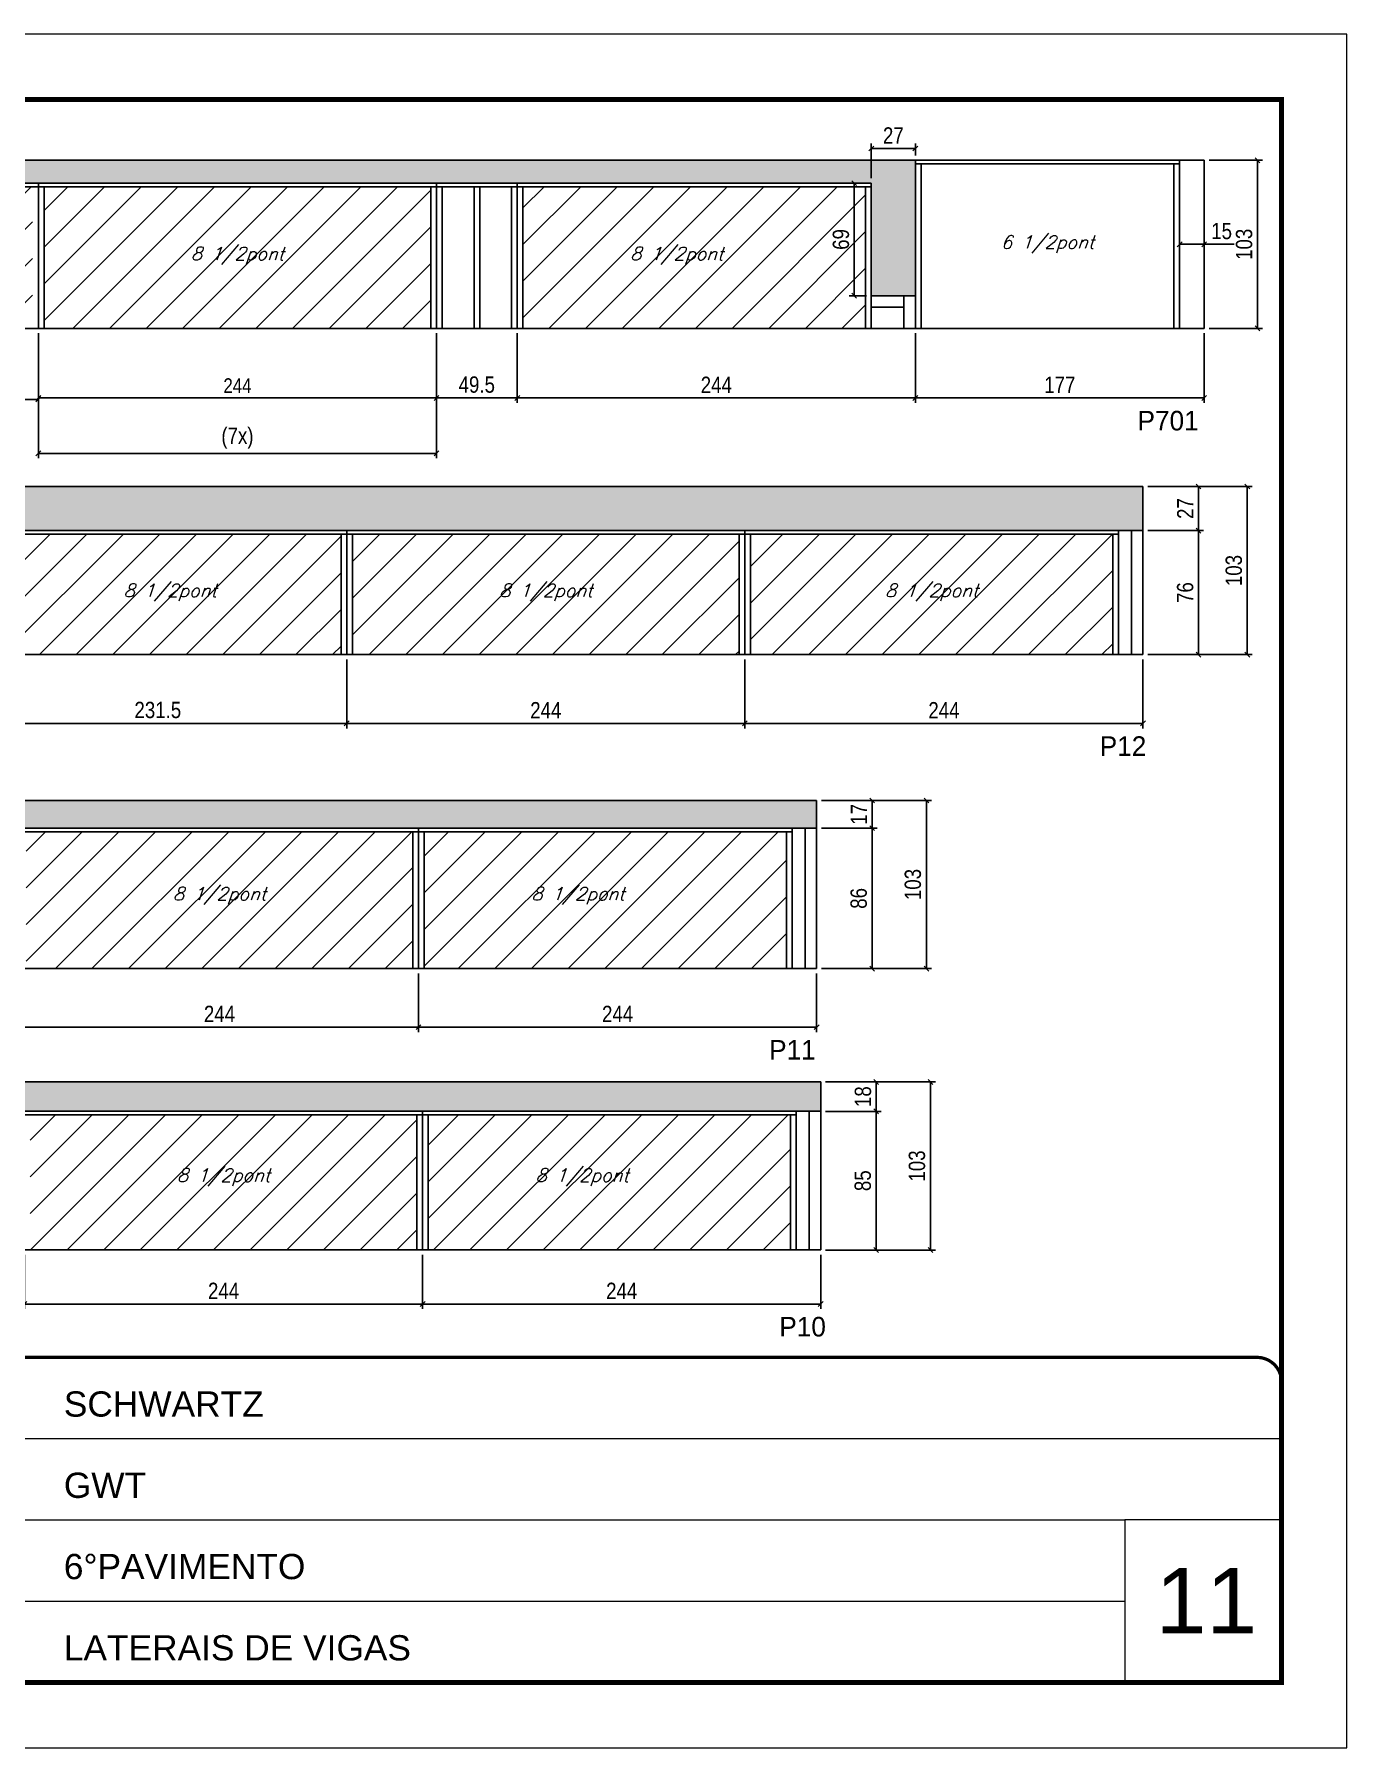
# Model space of a CAD drawing. Extents: x 13154 to 22413, y 1253 to 30260.
# Drawn here: x 17018 to 17823, y 26522 to 27572 of the extents above; entities that cross this region are included whole.
import ezdxf

# ---------------------------------------------------------------- set-up
doc = ezdxf.new("R2010")
doc.units = 0
doc.linetypes.add('CONTINUO', pattern=[0])
doc.linetypes.add('DASHED', pattern=[0.75, 0.5, -0.25])
for name, color, linetype in [('5', 5, 'Continuous'), ('COTA', 241, 'Continuous'), ('Painéis', 200, 'Continuous'), ('SARR_2.2x7', 40, 'Continuous'), ('SARR_3.5x7', 81, 'Continuous'), ('texto', 7, 'Continuous')]:
    doc.layers.add(name, color=color, linetype=linetype)
for name, color, linetype, lineweight in [('CARIMBO', 255, 'Continuous', 9), ('Folhas', 255, 'Continuous', 9), ('Hachura', 251, 'Continuous', 9), ('SARRAFO DE PRESSAO', 251, 'DASHED', 9)]:
    doc.layers.add(name, color=color, linetype=linetype, lineweight=lineweight)
doc.styles.add('ARIAL', font='arial.ttf')
doc.styles.add('COTA TECNICA', font='techl___.ttf', dxfattribs={"height": 10})
doc.styles.add('COTA TECNICA-50', font='techl___.ttf', dxfattribs={"height": 9})
doc.styles.add('Romans', font='romans.shx')
doc.styles.add('ROMAS860', font='ROMAS860.SHX')
doc.dimstyles.new('COTA PAINEL-50', dxfattribs={"dimtxt": 9, "dimasz": 3, "dimexe": 3, "dimexo": 3, "dimgap": 3, "dimtad": 1, "dimdec": 1, "dimzin": 12, "dimdsep": 46, "dimtxsty": 'COTA TECNICA-50', "dimblk1": 'OBLIQUE', "dimblk2": 'OBLIQUE', "dimsah": 1, "dimcen": 0.9, "dimclrd": 4, "dimclre": 4, "dimclrt": 240, "dimadec": 1, "dimazin": 3, "dimtfac": 1, "dimtdec": 1, "dimtmove": 0, "dimatfit": 3, "dimfxl": 1, "dimtolj": 1, "dimtzin": 12, "dimarcsym": 0})
doc.dimstyles.new('PAINEL', dxfattribs={"dimtxt": 10, "dimasz": 3, "dimexe": 3, "dimexo": 3, "dimgap": 3, "dimtad": 1, "dimdec": 1, "dimzin": 12, "dimdsep": 46, "dimtxsty": 'COTA TECNICA', "dimblk1": 'OBLIQUE', "dimblk2": 'OBLIQUE', "dimsah": 1, "dimcen": 0.9, "dimclrd": 4, "dimclre": 4, "dimclrt": 240, "dimadec": 1, "dimazin": 3, "dimtfac": 1, "dimtdec": 1, "dimtmove": 0, "dimatfit": 3, "dimfxl": 1, "dimtolj": 1, "dimtzin": 12, "dimarcsym": 0})

# ---------------------------------------------------------------- blocks, each defined once
blk = doc.blocks.new('9999999999')
at = {"color": 30, "linetype": 'CONTINUO'}
for p, q in [((98564.6, 34379.6), (99584, 34379.6)), ((98564.6, 34329.8), (99488, 34329.8)), ((99584, 34329.8), (99488, 34329.8)), ((99488, 34329.8), (99488, 34230.2)), ((98564.6, 34280), (99488, 34280))]:
    blk.add_line(p, q, dxfattribs=at)
at = {"color": 30, "linetype": 'CONTINUO', "const_width": 2}
blk.add_lwpolyline([(99584, 34230.2), (99584, 34414.4, 0.414214), (99569, 34429.4), (98229, 34429.4, 0.414214), (98214, 34414.4), (98214, 34245.2, 0.414214), (98229, 34230.2), (99584, 34230.2)], format="xyb", dxfattribs=at)
at = {"layer": 'Folhas'}
blk.add_lwpolyline([(98139, 34190.2), (99624, 34190.2), (99624, 35240.2), (98139, 35240.2)], close=True, dxfattribs=at)
at = {"layer": 'Folhas', "color": 30, "const_width": 3}
blk.add_lwpolyline([(98214, 34230.2), (99584, 34230.2), (99584, 35200.2), (98214, 35200.2)], close=True, dxfattribs=at)
at = {"color": 7, "linetype": 'Continuous', "ltscale": 5, "style": 'ARIAL'}
for s, height, p in [('SCHWARTZ', 15.48, (98837.7, 34393.1)), ('GWT', 15.48, (98837.7, 34343.3)), ('6°PAVIMENTO', 15.483, (98837.7, 34293.5)), ('LATERAIS DE VIGAS', 15.483, (98837.7, 34243.7))]:
    blk.add_text(s, height=height, dxfattribs=at).set_placement(p)
blk = doc.blocks.new('_Oblique')
at = {"color": 0, "linetype": 'ByBlock', "lineweight": -2}
blk.add_line((-0.5, -0.5), (0.5, 0.5), dxfattribs=at)
blk = doc.blocks.new('*D154')
at = {"layer": 'COTA', "color": 4, "linetype": 'ByBlock', "lineweight": -2, "transparency": 16777216}
for p, q in [((17021, 27388.8), (17021, 27346.2)), ((17265, 27388.8), (17265, 27346.2)), ((17021, 27349.2), (17265, 27349.2))]:
    blk.add_line(p, q, dxfattribs=at)
at = {"layer": 'Defpoints', "color": 0, "linetype": 'ByBlock', "transparency": 16777216}
for p in [(17021, 27391.8), (17265, 27391.8), (17265, 27349.2)]:
    blk.add_point(p, dxfattribs=at)
at = {"layer": 'COTA', "color": 4, "linetype": 'ByBlock', "lineweight": -2, "transparency": 16777216, "xscale": 3, "yscale": 3, "zscale": 3, "rotation": 180}
blk.add_blockref('_Oblique', (17021, 27349.2), dxfattribs=at)
at = {"layer": 'COTA', "color": 4, "linetype": 'ByBlock', "lineweight": -2, "transparency": 16777216, "xscale": 3, "yscale": 3, "zscale": 3}
blk.add_blockref('_Oblique', (17265, 27349.2), dxfattribs=at)
at = {"layer": 'COTA', "color": 240, "linetype": 'ByBlock', "transparency": 16777216, "insert": (17143, 27356.7), "char_height": 9, "attachment_point": 5, "style": 'COTA TECNICA-50'}
blk.add_mtext('\\A1;244', dxfattribs=at)
blk = doc.blocks.new('*D156')
at = {"layer": 'COTA', "color": 4, "linetype": 'ByBlock', "lineweight": -2, "transparency": 16777216}
for p, q in [((16777, 27388.8), (16777, 27345.3)), ((17021, 27388.8), (17021, 27345.3)), ((17021, 27348.3), (16777, 27348.3))]:
    blk.add_line(p, q, dxfattribs=at)
at = {"layer": 'Defpoints', "color": 0, "linetype": 'ByBlock', "transparency": 16777216}
for p in [(16777, 27391.8), (17021, 27391.8), (16777, 27348.3)]:
    blk.add_point(p, dxfattribs=at)
at = {"layer": 'COTA', "color": 4, "linetype": 'ByBlock', "lineweight": -2, "transparency": 16777216, "xscale": 3, "yscale": 3, "zscale": 3, "rotation": 180}
blk.add_blockref('_Oblique', (16777, 27348.3), dxfattribs=at)
at = {"layer": 'COTA', "color": 4, "linetype": 'ByBlock', "lineweight": -2, "transparency": 16777216, "xscale": 3, "yscale": 3, "zscale": 3}
blk.add_blockref('_Oblique', (17021, 27348.3), dxfattribs=at)
at = {"layer": 'COTA', "color": 240, "linetype": 'ByBlock', "transparency": 16777216, "insert": (16899, 27356.3), "char_height": 10, "attachment_point": 5, "style": 'COTA TECNICA'}
blk.add_mtext('\\A1;244', dxfattribs=at)
blk = doc.blocks.new('*D157')
at = {"layer": 'COTA', "color": 4, "linetype": 'ByBlock', "lineweight": -2, "transparency": 16777216}
for p, q in [((17314.5, 27388.8), (17314.5, 27346.2)), ((17558.5, 27388.8), (17558.5, 27346.2)), ((17314.5, 27349.2), (17558.5, 27349.2))]:
    blk.add_line(p, q, dxfattribs=at)
at = {"layer": 'Defpoints', "color": 0, "linetype": 'ByBlock', "transparency": 16777216}
for p in [(17314.5, 27391.8), (17558.5, 27391.8), (17558.5, 27349.2)]:
    blk.add_point(p, dxfattribs=at)
at = {"layer": 'COTA', "color": 4, "linetype": 'ByBlock', "lineweight": -2, "transparency": 16777216, "xscale": 3, "yscale": 3, "zscale": 3, "rotation": 180}
blk.add_blockref('_Oblique', (17314.5, 27349.2), dxfattribs=at)
at = {"layer": 'COTA', "color": 4, "linetype": 'ByBlock', "lineweight": -2, "transparency": 16777216, "xscale": 3, "yscale": 3, "zscale": 3}
blk.add_blockref('_Oblique', (17558.5, 27349.2), dxfattribs=at)
at = {"layer": 'COTA', "color": 240, "linetype": 'ByBlock', "transparency": 16777216, "insert": (17436.5, 27357.2), "char_height": 10, "attachment_point": 5, "style": 'COTA TECNICA'}
blk.add_mtext('\\A1;244', dxfattribs=at)
blk = doc.blocks.new('*D160')
at = {"layer": 'COTA', "color": 4, "lineweight": -2, "transparency": 16777216}
for p, q in [((17021, 27388.8), (17021, 27312.2)), ((17265, 27388.8), (17265, 27312.2)), ((17021, 27315.2), (17265, 27315.2))]:
    blk.add_line(p, q, dxfattribs=at)
at = {"layer": 'Defpoints', "color": 0, "transparency": 16777216}
for p in [(17021, 27391.8), (17265, 27391.8), (17265, 27315.2)]:
    blk.add_point(p, dxfattribs=at)
at = {"layer": 'COTA', "color": 4, "lineweight": -2, "transparency": 16777216, "xscale": 3, "yscale": 3, "zscale": 3, "rotation": 180}
blk.add_blockref('_Oblique', (17021, 27315.2), dxfattribs=at)
at = {"layer": 'COTA', "color": 4, "lineweight": -2, "transparency": 16777216, "xscale": 3, "yscale": 3, "zscale": 3}
blk.add_blockref('_Oblique', (17265, 27315.2), dxfattribs=at)
at = {"layer": 'COTA', "color": 240, "transparency": 16777216, "insert": (17143, 27324.5), "char_height": 10, "attachment_point": 5, "style": 'COTA TECNICA'}
blk.add_mtext('\\A1;(7x)', dxfattribs=at)
blk = doc.blocks.new('*D161')
at = {"layer": 'COTA', "color": 4, "lineweight": -2, "transparency": 16777216}
for p, q in [((17531.5, 27483.8), (17531.5, 27505)), ((17531.5, 27502), (17558.5, 27502)), ((17558.5, 27497.8), (17558.5, 27505))]:
    blk.add_line(p, q, dxfattribs=at)
at = {"layer": 'Defpoints', "color": 0, "transparency": 16777216}
for p in [(17558.5, 27502), (17558.5, 27494.8), (17531.5, 27480.8)]:
    blk.add_point(p, dxfattribs=at)
at = {"layer": 'COTA', "color": 4, "lineweight": -2, "transparency": 16777216, "xscale": 3, "yscale": 3, "zscale": 3, "rotation": 180}
blk.add_blockref('_Oblique', (17531.5, 27502), dxfattribs=at)
at = {"layer": 'COTA', "color": 4, "lineweight": -2, "transparency": 16777216, "xscale": 3, "yscale": 3, "zscale": 3}
blk.add_blockref('_Oblique', (17558.5, 27502), dxfattribs=at)
at = {"layer": 'COTA', "color": 240, "transparency": 16777216, "insert": (17545, 27510), "char_height": 10, "attachment_point": 5, "style": 'COTA TECNICA'}
blk.add_mtext('\\A1;27', dxfattribs=at)
blk = doc.blocks.new('*D162')
at = {"layer": 'COTA', "color": 4, "lineweight": -2, "transparency": 16777216}
for p, q in [((17528.5, 27480.8), (17518, 27480.8)), ((17521, 27411.8), (17521, 27480.8)), ((17528.5, 27411.8), (17518, 27411.8))]:
    blk.add_line(p, q, dxfattribs=at)
at = {"layer": 'Defpoints', "color": 0, "transparency": 16777216}
for p in [(17521, 27480.8), (17531.5, 27480.8), (17531.5, 27411.8)]:
    blk.add_point(p, dxfattribs=at)
at = {"layer": 'COTA', "color": 4, "lineweight": -2, "transparency": 16777216, "xscale": 3, "yscale": 3, "zscale": 3}
for p, rotation in [((17521, 27480.8), 90), ((17521, 27411.8), 270)]:
    blk.add_blockref('_Oblique', p, dxfattribs=dict(at, rotation=rotation))
at = {"layer": 'COTA', "color": 240, "transparency": 16777216, "insert": (17512.9, 27446.3), "char_height": 10, "attachment_point": 5, "rotation": 90, "style": 'COTA TECNICA'}
blk.add_mtext('\\A1;69', dxfattribs=at)
blk = doc.blocks.new('*D166')
at = {"layer": 'COTA', "color": 4, "lineweight": -2, "transparency": 16777216}
for p, q in [((16978.5, 27188.9), (16978.5, 27146.7)), ((17210, 27188.9), (17210, 27146.7)), ((16978.5, 27149.7), (17210, 27149.7))]:
    blk.add_line(p, q, dxfattribs=at)
at = {"layer": 'Defpoints', "color": 0, "transparency": 16777216}
for p in [(16978.5, 27191.9), (17210, 27191.9), (17210, 27149.7)]:
    blk.add_point(p, dxfattribs=at)
at = {"layer": 'COTA', "color": 4, "lineweight": -2, "transparency": 16777216, "xscale": 3, "yscale": 3, "zscale": 3, "rotation": 180}
blk.add_blockref('_Oblique', (16978.5, 27149.7), dxfattribs=at)
at = {"layer": 'COTA', "color": 4, "lineweight": -2, "transparency": 16777216, "xscale": 3, "yscale": 3, "zscale": 3}
blk.add_blockref('_Oblique', (17210, 27149.7), dxfattribs=at)
at = {"layer": 'COTA', "color": 240, "transparency": 16777216, "insert": (17094.2, 27157.9), "char_height": 10, "attachment_point": 5, "style": 'COTA TECNICA'}
blk.add_mtext('\\A1;231.5', dxfattribs=at)
blk = doc.blocks.new('*D167')
at = {"layer": 'COTA', "color": 4, "lineweight": -2, "transparency": 16777216}
for p, q in [((17210, 27188.9), (17210, 27146.7)), ((17454, 27188.9), (17454, 27146.7)), ((17210, 27149.7), (17454, 27149.7))]:
    blk.add_line(p, q, dxfattribs=at)
at = {"layer": 'Defpoints', "color": 0, "transparency": 16777216}
for p in [(17210, 27191.9), (17454, 27191.9), (17454, 27149.7)]:
    blk.add_point(p, dxfattribs=at)
at = {"layer": 'COTA', "color": 4, "lineweight": -2, "transparency": 16777216, "xscale": 3, "yscale": 3, "zscale": 3, "rotation": 180}
blk.add_blockref('_Oblique', (17210, 27149.7), dxfattribs=at)
at = {"layer": 'COTA', "color": 4, "lineweight": -2, "transparency": 16777216, "xscale": 3, "yscale": 3, "zscale": 3}
blk.add_blockref('_Oblique', (17454, 27149.7), dxfattribs=at)
at = {"layer": 'COTA', "color": 240, "transparency": 16777216, "insert": (17332, 27157.8), "char_height": 10, "attachment_point": 5, "style": 'COTA TECNICA'}
blk.add_mtext('\\A1;244', dxfattribs=at)
blk = doc.blocks.new('*D168')
at = {"layer": 'COTA', "color": 4, "lineweight": -2, "transparency": 16777216}
for p, q in [((17454, 27188.9), (17454, 27146.7)), ((17698, 27188.9), (17698, 27146.7)), ((17454, 27149.7), (17698, 27149.7))]:
    blk.add_line(p, q, dxfattribs=at)
at = {"layer": 'Defpoints', "color": 0, "transparency": 16777216}
for p in [(17454, 27191.9), (17698, 27191.9), (17698, 27149.7)]:
    blk.add_point(p, dxfattribs=at)
at = {"layer": 'COTA', "color": 4, "lineweight": -2, "transparency": 16777216, "xscale": 3, "yscale": 3, "zscale": 3, "rotation": 180}
blk.add_blockref('_Oblique', (17454, 27149.7), dxfattribs=at)
at = {"layer": 'COTA', "color": 4, "lineweight": -2, "transparency": 16777216, "xscale": 3, "yscale": 3, "zscale": 3}
blk.add_blockref('_Oblique', (17698, 27149.7), dxfattribs=at)
at = {"layer": 'COTA', "color": 240, "transparency": 16777216, "insert": (17576, 27157.8), "char_height": 10, "attachment_point": 5, "style": 'COTA TECNICA'}
blk.add_mtext('\\A1;244', dxfattribs=at)
blk = doc.blocks.new('*D169')
at = {"layer": 'COTA', "color": 4, "lineweight": -2, "transparency": 16777216}
for p, q in [((17701, 27267.9), (17735, 27267.9)), ((17732, 27267.9), (17732, 27191.9)), ((17701, 27191.9), (17735, 27191.9))]:
    blk.add_line(p, q, dxfattribs=at)
at = {"layer": 'Defpoints', "color": 0, "transparency": 16777216}
for p in [(17698, 27267.9), (17698, 27191.9), (17732, 27191.9)]:
    blk.add_point(p, dxfattribs=at)
at = {"layer": 'COTA', "color": 4, "lineweight": -2, "transparency": 16777216, "xscale": 3, "yscale": 3, "zscale": 3}
for p, rotation in [((17732, 27267.9), 90), ((17732, 27191.9), 270)]:
    blk.add_blockref('_Oblique', p, dxfattribs=dict(at, rotation=rotation))
at = {"layer": 'COTA', "color": 240, "transparency": 16777216, "insert": (17723.9, 27229.9), "char_height": 10, "attachment_point": 5, "rotation": 90, "style": 'COTA TECNICA'}
blk.add_mtext('\\A1;76', dxfattribs=at)
blk = doc.blocks.new('*D170')
at = {"layer": 'COTA', "color": 4, "lineweight": -2, "transparency": 16777216}
for p, q in [((17701, 27294.9), (17735, 27294.9)), ((17732, 27267.9), (17732, 27294.9)), ((17701, 27267.9), (17735, 27267.9))]:
    blk.add_line(p, q, dxfattribs=at)
at = {"layer": 'Defpoints', "color": 0, "transparency": 16777216}
for p in [(17698, 27294.9), (17732, 27294.9), (17698, 27267.9)]:
    blk.add_point(p, dxfattribs=at)
at = {"layer": 'COTA', "color": 4, "lineweight": -2, "transparency": 16777216, "xscale": 3, "yscale": 3, "zscale": 3}
for p, rotation in [((17732, 27294.9), 90), ((17732, 27267.9), 270)]:
    blk.add_blockref('_Oblique', p, dxfattribs=dict(at, rotation=rotation))
at = {"layer": 'COTA', "color": 240, "transparency": 16777216, "insert": (17723.9, 27281.4), "char_height": 10, "attachment_point": 5, "rotation": 90, "style": 'COTA TECNICA'}
blk.add_mtext('\\A1;27', dxfattribs=at)
blk = doc.blocks.new('*D172')
at = {"layer": 'COTA', "color": 4, "lineweight": -2, "transparency": 16777216}
for p, q in [((17010, 26996.5), (17010, 26960.6)), ((17254, 26996.5), (17254, 26960.6)), ((17010, 26963.6), (17254, 26963.6))]:
    blk.add_line(p, q, dxfattribs=at)
at = {"layer": 'Defpoints', "color": 0, "transparency": 16777216}
for p in [(17010, 26999.5), (17254, 26999.5), (17254, 26963.6)]:
    blk.add_point(p, dxfattribs=at)
at = {"layer": 'COTA', "color": 4, "lineweight": -2, "transparency": 16777216, "xscale": 3, "yscale": 3, "zscale": 3, "rotation": 180}
blk.add_blockref('_Oblique', (17010, 26963.6), dxfattribs=at)
at = {"layer": 'COTA', "color": 4, "lineweight": -2, "transparency": 16777216, "xscale": 3, "yscale": 3, "zscale": 3}
blk.add_blockref('_Oblique', (17254, 26963.6), dxfattribs=at)
at = {"layer": 'COTA', "color": 240, "transparency": 16777216, "insert": (17132, 26971.7), "char_height": 10, "attachment_point": 5, "style": 'COTA TECNICA'}
blk.add_mtext('\\A1;244', dxfattribs=at)
blk = doc.blocks.new('*D173')
at = {"layer": 'COTA', "color": 4, "lineweight": -2, "transparency": 16777216}
for p, q in [((17254, 26996.5), (17254, 26960.6)), ((17498, 26996.5), (17498, 26960.6)), ((17254, 26963.6), (17498, 26963.6))]:
    blk.add_line(p, q, dxfattribs=at)
at = {"layer": 'Defpoints', "color": 0, "transparency": 16777216}
for p in [(17254, 26999.5), (17498, 26999.5), (17498, 26963.6)]:
    blk.add_point(p, dxfattribs=at)
at = {"layer": 'COTA', "color": 4, "lineweight": -2, "transparency": 16777216, "xscale": 3, "yscale": 3, "zscale": 3, "rotation": 180}
blk.add_blockref('_Oblique', (17254, 26963.6), dxfattribs=at)
at = {"layer": 'COTA', "color": 4, "lineweight": -2, "transparency": 16777216, "xscale": 3, "yscale": 3, "zscale": 3}
blk.add_blockref('_Oblique', (17498, 26963.6), dxfattribs=at)
at = {"layer": 'COTA', "color": 240, "transparency": 16777216, "insert": (17376, 26971.7), "char_height": 10, "attachment_point": 5, "style": 'COTA TECNICA'}
blk.add_mtext('\\A1;244', dxfattribs=at)
blk = doc.blocks.new('*D174')
at = {"layer": 'COTA', "color": 4, "lineweight": -2, "transparency": 16777216}
for p, q in [((17501, 27085.5), (17535, 27085.5)), ((17532, 27085.5), (17532, 26999.5)), ((17501, 26999.5), (17535, 26999.5))]:
    blk.add_line(p, q, dxfattribs=at)
at = {"layer": 'Defpoints', "color": 0, "transparency": 16777216}
for p in [(17498, 27085.5), (17498, 26999.5), (17532, 26999.5)]:
    blk.add_point(p, dxfattribs=at)
at = {"layer": 'COTA', "color": 4, "lineweight": -2, "transparency": 16777216, "xscale": 3, "yscale": 3, "zscale": 3}
for p, rotation in [((17532, 27085.5), 90), ((17532, 26999.5), 270)]:
    blk.add_blockref('_Oblique', p, dxfattribs=dict(at, rotation=rotation))
at = {"layer": 'COTA', "color": 240, "transparency": 16777216, "insert": (17523.8, 27042.5), "char_height": 10, "attachment_point": 5, "rotation": 90, "style": 'COTA TECNICA'}
blk.add_mtext('\\A1;86', dxfattribs=at)
blk = doc.blocks.new('*D175')
at = {"layer": 'COTA', "color": 4, "lineweight": -2, "transparency": 16777216}
for p, q in [((17501, 27102.5), (17535, 27102.5)), ((17532, 27085.5), (17532, 27102.5)), ((17501, 27085.5), (17535, 27085.5))]:
    blk.add_line(p, q, dxfattribs=at)
at = {"layer": 'Defpoints', "color": 0, "transparency": 16777216}
for p in [(17498, 27102.5), (17532, 27102.5), (17498, 27085.5)]:
    blk.add_point(p, dxfattribs=at)
at = {"layer": 'COTA', "color": 4, "lineweight": -2, "transparency": 16777216, "xscale": 3, "yscale": 3, "zscale": 3}
for p, rotation in [((17532, 27102.5), 90), ((17532, 27085.5), 270)]:
    blk.add_blockref('_Oblique', p, dxfattribs=dict(at, rotation=rotation))
at = {"layer": 'COTA', "color": 240, "transparency": 16777216, "insert": (17523.9, 27094), "char_height": 10, "attachment_point": 5, "rotation": 90, "style": 'COTA TECNICA'}
blk.add_mtext('\\A1;17', dxfattribs=at)
blk = doc.blocks.new('*D176')
at = {"layer": 'COTA', "color": 4, "lineweight": -2, "transparency": 16777216}
for p, q in [((17501, 27102.5), (17568.3, 27102.5)), ((17565.3, 26999.5), (17565.3, 27102.5)), ((17501, 26999.5), (17568.3, 26999.5))]:
    blk.add_line(p, q, dxfattribs=at)
at = {"layer": 'Defpoints', "color": 0, "transparency": 16777216}
for p in [(17498, 27102.5), (17565.3, 27102.5), (17498, 26999.5)]:
    blk.add_point(p, dxfattribs=at)
at = {"layer": 'COTA', "color": 4, "lineweight": -2, "transparency": 16777216, "xscale": 3, "yscale": 3, "zscale": 3}
for p, rotation in [((17565.3, 27102.5), 90), ((17565.3, 26999.5), 270)]:
    blk.add_blockref('_Oblique', p, dxfattribs=dict(at, rotation=rotation))
at = {"layer": 'COTA', "color": 240, "transparency": 16777216, "insert": (17557, 27051), "char_height": 10, "attachment_point": 5, "rotation": 90, "style": 'COTA TECNICA'}
blk.add_mtext('\\A1;103', dxfattribs=at)
blk = doc.blocks.new('*D179')
at = {"layer": 'COTA', "color": 4, "lineweight": -2, "transparency": 16777216}
for p, q in [((17012.5, 26824), (17012.5, 26790.9)), ((17256.5, 26824), (17256.5, 26790.9)), ((17012.5, 26793.9), (17256.5, 26793.9))]:
    blk.add_line(p, q, dxfattribs=at)
at = {"layer": 'Defpoints', "color": 0, "transparency": 16777216}
for p in [(17012.5, 26827), (17256.5, 26827), (17256.5, 26793.9)]:
    blk.add_point(p, dxfattribs=at)
at = {"layer": 'COTA', "color": 4, "lineweight": -2, "transparency": 16777216, "xscale": 3, "yscale": 3, "zscale": 3, "rotation": 180}
blk.add_blockref('_Oblique', (17012.5, 26793.9), dxfattribs=at)
at = {"layer": 'COTA', "color": 4, "lineweight": -2, "transparency": 16777216, "xscale": 3, "yscale": 3, "zscale": 3}
blk.add_blockref('_Oblique', (17256.5, 26793.9), dxfattribs=at)
at = {"layer": 'COTA', "color": 240, "transparency": 16777216, "insert": (17134.5, 26802), "char_height": 10, "attachment_point": 5, "style": 'COTA TECNICA'}
blk.add_mtext('\\A1;244', dxfattribs=at)
blk = doc.blocks.new('*D180')
at = {"layer": 'COTA', "color": 4, "lineweight": -2, "transparency": 16777216}
for p, q in [((17256.5, 26824), (17256.5, 26790.9)), ((17500.5, 26824), (17500.5, 26790.9)), ((17256.5, 26793.9), (17500.5, 26793.9))]:
    blk.add_line(p, q, dxfattribs=at)
at = {"layer": 'Defpoints', "color": 0, "transparency": 16777216}
for p in [(17256.5, 26827), (17500.5, 26827), (17500.5, 26793.9)]:
    blk.add_point(p, dxfattribs=at)
at = {"layer": 'COTA', "color": 4, "lineweight": -2, "transparency": 16777216, "xscale": 3, "yscale": 3, "zscale": 3, "rotation": 180}
blk.add_blockref('_Oblique', (17256.5, 26793.9), dxfattribs=at)
at = {"layer": 'COTA', "color": 4, "lineweight": -2, "transparency": 16777216, "xscale": 3, "yscale": 3, "zscale": 3}
blk.add_blockref('_Oblique', (17500.5, 26793.9), dxfattribs=at)
at = {"layer": 'COTA', "color": 240, "transparency": 16777216, "insert": (17378.5, 26802), "char_height": 10, "attachment_point": 5, "style": 'COTA TECNICA'}
blk.add_mtext('\\A1;244', dxfattribs=at)
blk = doc.blocks.new('*D181')
at = {"layer": 'COTA', "color": 4, "lineweight": -2, "transparency": 16777216}
for p, q in [((17503.5, 26912), (17537.5, 26912)), ((17534.5, 26912), (17534.5, 26827)), ((17503.5, 26827), (17537.5, 26827))]:
    blk.add_line(p, q, dxfattribs=at)
at = {"layer": 'Defpoints', "color": 0, "transparency": 16777216}
for p in [(17500.5, 26912), (17500.5, 26827), (17534.5, 26827)]:
    blk.add_point(p, dxfattribs=at)
at = {"layer": 'COTA', "color": 4, "lineweight": -2, "transparency": 16777216, "xscale": 3, "yscale": 3, "zscale": 3}
for p, rotation in [((17534.5, 26912), 90), ((17534.5, 26827), 270)]:
    blk.add_blockref('_Oblique', p, dxfattribs=dict(at, rotation=rotation))
at = {"layer": 'COTA', "color": 240, "transparency": 16777216, "insert": (17526.3, 26869.5), "char_height": 10, "attachment_point": 5, "rotation": 90, "style": 'COTA TECNICA'}
blk.add_mtext('\\A1;85', dxfattribs=at)
blk = doc.blocks.new('*D182')
at = {"layer": 'COTA', "color": 4, "lineweight": -2, "transparency": 16777216}
for p, q in [((17503.5, 26930), (17537.5, 26930)), ((17534.5, 26912), (17534.5, 26930)), ((17503.5, 26912), (17537.5, 26912))]:
    blk.add_line(p, q, dxfattribs=at)
at = {"layer": 'Defpoints', "color": 0, "transparency": 16777216}
for p in [(17500.5, 26930), (17534.5, 26930), (17500.5, 26912)]:
    blk.add_point(p, dxfattribs=at)
at = {"layer": 'COTA', "color": 4, "lineweight": -2, "transparency": 16777216, "xscale": 3, "yscale": 3, "zscale": 3}
for p, rotation in [((17534.5, 26930), 90), ((17534.5, 26912), 270)]:
    blk.add_blockref('_Oblique', p, dxfattribs=dict(at, rotation=rotation))
at = {"layer": 'COTA', "color": 240, "transparency": 16777216, "insert": (17526.4, 26921), "char_height": 10, "attachment_point": 5, "rotation": 90, "style": 'COTA TECNICA'}
blk.add_mtext('\\A1;18', dxfattribs=at)
blk = doc.blocks.new('*D177')
at = {"layer": 'COTA', "color": 4, "lineweight": -2, "transparency": 16777216}
for p, q in [((17503.5, 26930), (17570.8, 26930)), ((17567.8, 26827), (17567.8, 26930)), ((17503.5, 26827), (17570.8, 26827))]:
    blk.add_line(p, q, dxfattribs=at)
at = {"layer": 'Defpoints', "color": 0, "transparency": 16777216}
for p in [(17500.5, 26930), (17567.8, 26930), (17500.5, 26827)]:
    blk.add_point(p, dxfattribs=at)
at = {"layer": 'COTA', "color": 4, "lineweight": -2, "transparency": 16777216, "xscale": 3, "yscale": 3, "zscale": 3}
for p, rotation in [((17567.8, 26930), 90), ((17567.8, 26827), 270)]:
    blk.add_blockref('_Oblique', p, dxfattribs=dict(at, rotation=rotation))
at = {"layer": 'COTA', "color": 240, "transparency": 16777216, "insert": (17559.5, 26878.5), "char_height": 10, "attachment_point": 5, "rotation": 90, "style": 'COTA TECNICA'}
blk.add_mtext('\\A1;103', dxfattribs=at)
blk = doc.blocks.new('*D855')
at = {"layer": 'COTA', "color": 4, "lineweight": -2, "transparency": 16777216}
for p, q in [((17265, 27388.8), (17265, 27346.2)), ((17314.5, 27388.8), (17314.5, 27346.2)), ((17265, 27349.2), (17314.5, 27349.2))]:
    blk.add_line(p, q, dxfattribs=at)
at = {"layer": 'Defpoints', "color": 0, "transparency": 16777216}
for p in [(17265, 27391.8), (17314.5, 27391.8), (17314.5, 27349.2)]:
    blk.add_point(p, dxfattribs=at)
at = {"layer": 'COTA', "color": 4, "lineweight": -2, "transparency": 16777216, "xscale": 3, "yscale": 3, "zscale": 3, "rotation": 180}
blk.add_blockref('_Oblique', (17265, 27349.2), dxfattribs=at)
at = {"layer": 'COTA', "color": 4, "lineweight": -2, "transparency": 16777216, "xscale": 3, "yscale": 3, "zscale": 3}
blk.add_blockref('_Oblique', (17314.5, 27349.2), dxfattribs=at)
at = {"layer": 'COTA', "color": 240, "transparency": 16777216, "insert": (17289.7, 27357.3), "char_height": 10, "attachment_point": 5, "style": 'COTA TECNICA'}
blk.add_mtext('\\A1;49.5', dxfattribs=at)
blk = doc.blocks.new('*D859')
at = {"layer": 'COTA', "color": 4, "lineweight": -2, "transparency": 16777216}
for p, q in [((17558.5, 27388.8), (17558.5, 27346.2)), ((17735.5, 27388.8), (17735.5, 27346.2)), ((17558.5, 27349.2), (17735.5, 27349.2))]:
    blk.add_line(p, q, dxfattribs=at)
at = {"layer": 'Defpoints', "color": 0, "transparency": 16777216}
for p in [(17558.5, 27391.8), (17735.5, 27391.8), (17735.5, 27349.2)]:
    blk.add_point(p, dxfattribs=at)
at = {"layer": 'COTA', "color": 4, "lineweight": -2, "transparency": 16777216, "xscale": 3, "yscale": 3, "zscale": 3, "rotation": 180}
blk.add_blockref('_Oblique', (17558.5, 27349.2), dxfattribs=at)
at = {"layer": 'COTA', "color": 4, "lineweight": -2, "transparency": 16777216, "xscale": 3, "yscale": 3, "zscale": 3}
blk.add_blockref('_Oblique', (17735.5, 27349.2), dxfattribs=at)
at = {"layer": 'COTA', "color": 240, "transparency": 16777216, "insert": (17647, 27357.2), "char_height": 10, "attachment_point": 5, "style": 'COTA TECNICA'}
blk.add_mtext('\\A1;177', dxfattribs=at)
blk = doc.blocks.new('*D860')
at = {"layer": 'COTA', "color": 4, "lineweight": -2, "transparency": 16777216}
for p, q in [((17738.5, 27494.8), (17771.2, 27494.8)), ((17768.2, 27494.8), (17768.2, 27391.8)), ((17738.5, 27391.8), (17771.2, 27391.8))]:
    blk.add_line(p, q, dxfattribs=at)
at = {"layer": 'Defpoints', "color": 0, "transparency": 16777216}
for p in [(17735.5, 27494.8), (17735.5, 27391.8), (17768.2, 27391.8)]:
    blk.add_point(p, dxfattribs=at)
at = {"layer": 'COTA', "color": 4, "lineweight": -2, "transparency": 16777216, "xscale": 3, "yscale": 3, "zscale": 3}
for p, rotation in [((17768.2, 27494.8), 90), ((17768.2, 27391.8), 270)]:
    blk.add_blockref('_Oblique', p, dxfattribs=dict(at, rotation=rotation))
at = {"layer": 'COTA', "color": 240, "transparency": 16777216, "insert": (17760, 27443.3), "char_height": 10, "attachment_point": 5, "rotation": 90, "style": 'COTA TECNICA'}
blk.add_mtext('\\A1;103', dxfattribs=at)
blk = doc.blocks.new('*D861')
at = {"layer": 'COTA', "color": 4, "lineweight": -2, "transparency": 16777216}
for p, q in [((17720.5, 27443.3), (17735.5, 27443.3)), ((17735.5, 27443.3), (17753.9, 27443.3))]:
    blk.add_line(p, q, dxfattribs=at)
at = {"layer": 'Defpoints', "color": 0, "transparency": 16777216}
for p in [(17720.5, 27443.3), (17735.5, 27443.3), (17735.5, 27443.3)]:
    blk.add_point(p, dxfattribs=at)
at = {"layer": 'COTA', "color": 4, "lineweight": -2, "transparency": 16777216, "xscale": 3, "yscale": 3, "zscale": 3, "rotation": 180}
blk.add_blockref('_Oblique', (17720.5, 27443.3), dxfattribs=at)
at = {"layer": 'COTA', "color": 4, "lineweight": -2, "transparency": 16777216, "xscale": 3, "yscale": 3, "zscale": 3}
blk.add_blockref('_Oblique', (17735.5, 27443.3), dxfattribs=at)
at = {"layer": 'COTA', "color": 240, "transparency": 16777216, "insert": (17746.2, 27451.4), "char_height": 10, "attachment_point": 5, "style": 'COTA TECNICA'}
blk.add_mtext('\\A1;15', dxfattribs=at)
blk = doc.blocks.new('*D863')
at = {"layer": 'COTA', "color": 4, "lineweight": -2, "transparency": 16777216}
for p, q in [((17701, 27294.9), (17764.9, 27294.9)), ((17761.9, 27191.9), (17761.9, 27294.9)), ((17701, 27191.9), (17764.9, 27191.9))]:
    blk.add_line(p, q, dxfattribs=at)
at = {"layer": 'Defpoints', "color": 0, "transparency": 16777216}
for p in [(17698, 27294.9), (17761.9, 27294.9), (17698, 27191.9)]:
    blk.add_point(p, dxfattribs=at)
at = {"layer": 'COTA', "color": 4, "lineweight": -2, "transparency": 16777216, "xscale": 3, "yscale": 3, "zscale": 3}
for p, rotation in [((17761.9, 27294.9), 90), ((17761.9, 27191.9), 270)]:
    blk.add_blockref('_Oblique', p, dxfattribs=dict(at, rotation=rotation))
at = {"layer": 'COTA', "color": 240, "transparency": 16777216, "insert": (17753.7, 27243.4), "char_height": 10, "attachment_point": 5, "rotation": 90, "style": 'COTA TECNICA'}
blk.add_mtext('\\A1;103', dxfattribs=at)

msp = doc.modelspace()

# ---------------------------------------------------------------- hatches: boundary and pattern name
at = {"layer": 'COTA'}
h = msp.add_hatch(dxfattribs=at)
h.set_pattern_fill('AR-CONC', color=256, scale=0.03)
h.set_pattern_definition([(50, (-91.7323, 15.632), (5.4655401, -0.47817257), [0.5715, -6.2865]), (355, (-91.732, 15.632), (-1.0573026, 5.7317054), [0.4572, -5.0292175]), (100.451445, (-91.277, 15.5923), (4.4082374, 5.2535326), [0.4857003, -5.3427073]), (46.1842, (-91.732, 17.156), (8.1323712, -1.2612698), [0.85725, -9.42975]), (96.635558, (-91.0546, 17.051), (7.122124, 7.4227837), [0.7285507, -8.0140682]), (351.18415, (-91.732, 17.156), (7.122124, 7.4227837), [0.685799, -7.543792]), (21, (-90.9703, 16.775), (4.54843174, -3.06795595), [0.5715, -6.2865]), (326, (-90.97, 16.775), (1.85406085, 5.525639), [0.4572, -5.0292]), (71.451445, (-90.591, 16.5195), (6.4024926, 2.4576831), [0.4857003, -5.3426981]), (37.5, (-91.7323, 15.6322), (0.0926581, 2.53665117), [0, -4.96824, 0, -5.1054, 0, -5.04825]), (7.5, (-91.7323, 15.6322), (2.00458988, 3.00541724), [0, -2.91084, 0, -4.85394, 0, -1.92405]), (327.5, (-93.4315, 15.6322), (4.06771786, -0.17186232), [0, -1.905, 0, -5.9436, 0, -7.8867]), (317.5, (-94.1935, 15.632), (4.44387544, 0.76279473), [0, -2.4765, 0, -3.94716, 0, -5.6007])])
h.paths.add_polyline_path([(16776.98, 27480.81), (17531.48, 27480.81), (17531.48, 27411.81), (17558.48, 27411.81), (17558.48, 27494.81), (16776.98, 27494.81)])
h = msp.add_hatch(dxfattribs=at)
h.set_pattern_fill('AR-CONC', color=256, scale=0.03)
h.paths.add_polyline_path([(17697.98, 27267.88), (17697.98, 27294.88), (16956.48, 27294.88), (16956.48, 27284.88), (16778.98, 27284.88), (16778.98, 27270.88), (16956.48, 27270.88), (16956.48, 27211.88), (16978.48, 27211.88), (16978.48, 27267.88)])
h = msp.add_hatch(dxfattribs=at)
h.set_pattern_fill('AR-CONC', color=256, scale=0.03)
h.paths.add_polyline_path([(17497.98, 27085.49), (17497.98, 27102.49), (16776.98, 27102.49), (16776.98, 27085.49)])
h = msp.add_hatch(dxfattribs=at)
h.set_pattern_fill('AR-CONC', color=256, scale=0.03)
h.set_pattern_definition([(50, (2.5, -172.444), (5.4655401, -0.47817257), [0.5715, -6.2865]), (355, (2.5, -172.444), (-1.0573026, 5.7317054), [0.4572, -5.0292175]), (100.451445, (2.9555, -172.4837), (4.4082374, 5.2535326), [0.4857003, -5.3427073]), (46.1842, (2.5, -170.92), (8.1323712, -1.2612698), [0.85725, -9.42975]), (96.635558, (3.178, -171.025), (7.122124, 7.4227837), [0.7285507, -8.0140682]), (351.18415, (2.5, -170.92), (7.122124, 7.4227837), [0.685799, -7.543792]), (21, (3.262, -171.301), (4.54843174, -3.06795595), [0.5715, -6.2865]), (326, (3.262, -171.301), (1.85406085, 5.525639), [0.4572, -5.0292]), (71.451445, (3.641, -171.5565), (6.4024926, 2.4576831), [0.4857003, -5.3426981]), (37.5, (2.5, -172.4439), (0.0926581, 2.53665117), [0, -4.96824, 0, -5.1054, 0, -5.04825]), (7.5, (2.5, -172.444), (2.00458988, 3.00541724), [0, -2.91084, 0, -4.85394, 0, -1.92405]), (327.5, (0.8007, -172.4439), (4.06771786, -0.17186232), [0, -1.905, 0, -5.9436, 0, -7.8867]), (317.5, (0.0387, -172.444), (4.44387544, 0.76279473), [0, -2.4765, 0, -3.94716, 0, -5.6007])])
h.paths.add_polyline_path([(17500.48, 26912.05), (17500.48, 26930.05), (16776.98, 26930.05), (16776.98, 26912.05)])
at = {"layer": 'Hachura', "linetype": 'ByBlock'}
h = msp.add_hatch(dxfattribs=at)
h.set_pattern_fill('ANSI31', color=256, scale=5)
h.paths.add_polyline_path([(17017.48, 27391.81), (17017.48, 27478.61), (16795.48, 27478.61), (16795.48, 27391.81)])
h.paths.add_polyline_path([(17261.48, 27391.81), (17261.48, 27478.61), (17024.48, 27478.61), (17024.48, 27391.81)])
h.paths.add_polyline_path([(17527.98, 27391.81), (17527.98, 27478.61), (17317.98, 27478.61), (17317.98, 27391.81)])
h = msp.add_hatch(dxfattribs=at)
h.set_pattern_fill('ANSI31', color=256, scale=5)
h.paths.add_polyline_path([(16797.48, 27268.68), (16797.48, 27191.88), (16952.98, 27191.88), (16952.98, 27268.68)])
h.paths.add_polyline_path([(16981.98, 27265.68), (16981.98, 27191.88), (17206.48, 27191.88), (17206.48, 27265.68)])
h.paths.add_polyline_path([(17450.48, 27191.88), (17450.48, 27265.68), (17213.48, 27265.68), (17213.48, 27191.88)])
h.paths.add_polyline_path([(17679.48, 27191.88), (17679.48, 27265.68), (17457.48, 27265.68), (17457.48, 27191.88)])
h = msp.add_hatch(dxfattribs=at)
h.set_pattern_fill('ANSI31', color=256, scale=5)
h.paths.add_polyline_path([(17006.48, 26999.49), (17006.48, 27083.29), (16795.48, 27083.29), (16795.48, 26999.49)])
h.paths.add_polyline_path([(17250.48, 26999.49), (17250.48, 27083.29), (17013.48, 27083.29), (17013.48, 26999.49)])
h.paths.add_polyline_path([(17479.48, 26999.49), (17479.48, 27083.29), (17257.48, 27083.29), (17257.48, 26999.49)])
h = msp.add_hatch(dxfattribs=at)
h.set_pattern_fill('ANSI31', color=256, scale=5)
h.paths.add_polyline_path([(17008.98, 26827.05), (17008.98, 26909.85), (16795.48, 26909.85), (16795.48, 26827.05)])
h.paths.add_polyline_path([(17252.98, 26827.05), (17252.98, 26909.85), (17015.98, 26909.85), (17015.98, 26827.05)])
h.paths.add_polyline_path([(17481.98, 26827.05), (17481.98, 26909.85), (17259.98, 26909.85), (17259.98, 26827.05)])

# ---------------------------------------------------------------- linework, layer by layer
at = {"layer": 'COTA', "linetype": 'ByBlock'}
msp.add_line((17558.48, 27494.81), (16776.98, 27494.81), dxfattribs=at)
at = {"layer": 'COTA'}
for p, q in [((16956.48, 27294.88), (17697.98, 27294.88)), ((17697.98, 27267.88), (17697.98, 27294.88)), ((17497.98, 27102.49), (16776.98, 27102.49)), ((17497.98, 27085.49), (17497.98, 27102.49)), ((17500.48, 26930.05), (16776.98, 26930.05)), ((17500.48, 26912.05), (17500.48, 26930.05))]:
    msp.add_line(p, q, dxfattribs=at)
at = {"layer": 'Painéis', "linetype": 'Continuous'}
for p, q in [((17558.48, 27391.81), (17558.48, 27494.81)), ((17558.48, 27494.81), (17735.48, 27494.81)), ((17735.48, 27494.81), (17735.48, 27391.81)), ((16776.98, 27480.81), (17531.48, 27480.81)), ((17020.98, 27391.81), (17020.98, 27480.81)), ((17264.98, 27391.81), (17264.98, 27480.81)), ((17314.48, 27391.81), (17314.48, 27480.81)), ((17531.48, 27411.81), (17531.48, 27480.81)), ((17558.48, 27411.81), (17531.48, 27411.81)), ((17735.48, 27391.81), (16776.98, 27391.81)), ((16978.48, 27267.88), (17697.98, 27267.88)), ((17209.98, 27191.88), (17209.98, 27267.88)), ((17453.98, 27191.88), (17453.98, 27267.88)), ((17697.98, 27191.88), (17697.98, 27267.88)), ((17697.98, 27191.88), (16778.98, 27191.88)), ((16776.98, 27085.49), (17497.98, 27085.49)), ((17253.98, 26999.49), (17253.98, 27085.49)), ((17497.98, 26999.49), (17497.98, 27085.49)), ((16776.98, 26999.49), (17497.98, 26999.49)), ((16776.98, 26912.05), (17500.48, 26912.05)), ((17256.48, 26827.05), (17256.48, 26912.05)), ((17500.48, 26827.05), (17500.48, 26912.05)), ((16776.98, 26827.05), (17500.48, 26827.05))]:
    msp.add_line(p, q, dxfattribs=at)
at = {"layer": 'SARR_2.2x7', "linetype": 'Continuous'}
for p, q in [((17558.48, 27492.61), (17720.48, 27492.61)), ((16791.98, 27478.61), (17020.98, 27478.61)), ((17020.98, 27478.61), (17264.98, 27478.61)), ((17264.98, 27478.61), (17314.48, 27478.61)), ((17314.48, 27478.61), (17531.48, 27478.61)), ((17551.48, 27411.81), (17551.48, 27391.81)), ((17551.48, 27404.81), (17531.48, 27404.81)), ((16978.48, 27265.68), (17209.98, 27265.68)), ((17209.98, 27265.68), (17453.98, 27265.68)), ((17453.98, 27265.68), (17682.98, 27265.68)), ((17690.98, 27267.88), (17690.98, 27191.88)), ((17009.98, 27083.29), (17253.98, 27083.29)), ((17253.98, 27083.29), (17482.98, 27083.29)), ((17490.98, 27085.49), (17490.98, 26999.49)), ((17493.48, 26912.05), (17493.48, 26827.05)), ((17012.48, 26909.85), (17256.48, 26909.85)), ((17256.48, 26909.85), (17485.48, 26909.85))]:
    msp.add_line(p, q, dxfattribs=at)
at = {"layer": 'SARR_3.5x7'}
for p, q in [((17561.98, 27492.61), (17561.98, 27391.81)), ((17716.98, 27492.61), (17716.98, 27391.81)), ((17720.48, 27494.81), (17720.48, 27391.81)), ((17024.48, 27478.61), (17024.48, 27391.81)), ((17261.48, 27478.61), (17261.48, 27391.81)), ((17268.48, 27478.61), (17268.48, 27391.81)), ((17288.04, 27391.81), (17288.04, 27478.61)), ((17291.54, 27478.61), (17291.54, 27391.81)), ((17310.98, 27478.61), (17310.98, 27391.81)), ((17317.98, 27478.61), (17317.98, 27391.81)), ((17527.98, 27478.61), (17527.98, 27391.81)), ((17531.48, 27411.81), (17531.48, 27391.81)), ((17206.48, 27265.68), (17206.48, 27191.88)), ((17213.48, 27265.68), (17213.48, 27191.88)), ((17450.48, 27265.68), (17450.48, 27191.88)), ((17457.48, 27265.68), (17457.48, 27191.88)), ((17679.48, 27265.68), (17679.48, 27191.88)), ((17682.98, 27267.88), (17682.98, 27191.88)), ((17250.48, 27083.29), (17250.48, 26999.49)), ((17257.48, 27083.29), (17257.48, 26999.49)), ((17479.48, 27083.29), (17479.48, 26999.49)), ((17482.98, 27085.49), (17482.98, 26999.49)), ((17485.48, 26912.05), (17485.48, 26827.05)), ((17252.98, 26909.85), (17252.98, 26827.05)), ((17259.98, 26909.85), (17259.98, 26827.05)), ((17481.98, 26909.85), (17481.98, 26827.05))]:
    msp.add_line(p, q, dxfattribs=at)

# ---------------------------------------------------------------- block references
at = {"layer": 'SARRAFO DE PRESSAO', "color": 6, "linetype": 'ByBlock'}
msp.add_blockref('9999999999', (-81801.1, -7668.18), dxfattribs=at)

# ---------------------------------------------------------------- texts
at = {"layer": '5', "linetype": 'Continuous', "style": 'ROMAS860'}
for s, p in [('P701', (17694.66, 27329.26)), ('P12', (17671.48, 27129.83)), ('P11', (17468.88, 26943.7)), ('P10', (17475.11, 26774.03))]:
    msp.add_text(s, height=12, rotation=359.99996, dxfattribs=at).set_placement(p)
at = {"layer": 'CARIMBO', "style": 'ARIAL'}
msp.add_text('11', height=40, dxfattribs=at).set_placement((17705.74, 26592.17))
at = {"layer": 'texto', "color": 2, "char_height": 8, "attachment_point": 5, "style": 'Romans'}
for s, insert in [('{\\Q19;\\C256;6 1/2pont}', (17639.48, 27443.31)), ('{\\Q19;\\C256;8 1/2pont}', (17142.98, 27436.31)), ('{\\Q19;\\C256;8 1/2pont}', (17412.23, 27436.31)), ('{\\Q19;\\C256;8 1/2pont}', (17101.73, 27229.88)), ('{\\Q19;\\C256;8 1/2pont}', (17331.98, 27229.88)), ('{\\Q19;\\C256;8 1/2pont}', (17568.48, 27229.88)), ('{\\Q19;\\C256;8 1/2pont}', (17131.98, 27043.99)), ('{\\Q19;\\C256;8 1/2pont}', (17351.73, 27043.99)), ('{\\Q19;\\C256;8 1/2pont}', (17134.48, 26871.55)), ('{\\Q19;\\C256;8 1/2pont}', (17354.23, 26871.55))]:
    msp.add_mtext(s, dxfattribs=dict(at, insert=insert))

# ---------------------------------------------------------------- dimensions: what is measured, and where the dimension line sits
at = {"layer": 'COTA'}
for base, p1, p2, picture, middle in [((17558.48, 27501.96), (17531.48, 27480.81), (17558.48, 27494.81), '*D161', (17544.98, 27510.03)), ((17735.48, 27443.31), (17720.48, 27443.31), (17735.48, 27443.31), '*D861', (17746.17, 27451.42)), ((17314.48, 27349.16), (17264.98, 27391.81), (17314.48, 27391.81), '*D855', (17289.73, 27357.3)), ((17735.48, 27349.16), (17558.48, 27391.81), (17735.48, 27391.81), '*D859', (17646.98, 27357.24)), ((17209.98, 27149.73), (16978.48, 27191.88), (17209.98, 27191.88), '*D166', (17094.23, 27157.95))]:
    dim = msp.add_linear_dim(base=base, p1=p1, p2=p2, dimstyle='PAINEL', dxfattribs=at)
    dim.commit()
    dim.dimension.update_dxf_attribs({"geometry": picture, "text_midpoint": middle})
for base, p1, p2, picture, middle in [((17768.21, 27391.81), (17735.48, 27494.81), (17735.48, 27391.81), '*D860', (17759.99, 27443.31)), ((17521, 27480.81), (17531.48, 27411.81), (17531.48, 27480.81), '*D162', (17512.87, 27446.31)), ((17731.97, 27294.88), (17697.98, 27267.88), (17697.98, 27294.88), '*D170', (17723.89, 27281.38)), ((17761.87, 27294.88), (17697.98, 27191.88), (17697.98, 27294.88), '*D863', (17753.65, 27243.38)), ((17731.97, 27191.88), (17697.98, 27267.88), (17697.98, 27191.88), '*D169', (17723.87, 27229.88)), ((17531.97, 27102.49), (17497.98, 27085.49), (17497.98, 27102.49), '*D175', (17523.89, 27093.99)), ((17565.25, 27102.49), (17497.98, 26999.49), (17497.98, 27102.49), '*D176', (17557.03, 27050.99)), ((17531.97, 26999.49), (17497.98, 27085.49), (17497.98, 26999.49), '*D174', (17523.84, 27042.49)), ((17534.47, 26930.05), (17500.48, 26912.05), (17500.48, 26930.05), '*D182', (17526.37, 26921.05)), ((17567.75, 26930.05), (17500.48, 26827.05), (17500.48, 26930.05), '*D177', (17559.53, 26878.55)), ((17534.47, 26827.05), (17500.48, 26912.05), (17500.48, 26827.05), '*D181', (17526.34, 26869.55))]:
    dim = msp.add_linear_dim(base=base, p1=p1, p2=p2, angle=90, dimstyle='PAINEL', dxfattribs=at)
    dim.commit()
    dim.dimension.update_dxf_attribs({"geometry": picture, "text_midpoint": middle})
at = {"layer": 'COTA', "linetype": 'ByBlock'}
dim = msp.add_linear_dim(base=(16776.98, 27348.26), p1=(17020.98, 27391.81), p2=(16776.98, 27391.81), angle=180, dimstyle='PAINEL', dxfattribs=at)
dim.commit()
dim.dimension.update_dxf_attribs({"geometry": '*D156', "text_midpoint": (16898.98, 27356.34)})
dim = msp.add_linear_dim(base=(17264.98, 27349.16), p1=(17020.98, 27391.81), p2=(17264.98, 27391.81), angle=180, dimstyle='COTA PAINEL-50', override={"dimarcsym": 1}, dxfattribs=at)
dim.commit()
dim.dimension.update_dxf_attribs({"geometry": '*D154', "text_midpoint": (17142.98, 27356.73)})
at = {"layer": 'COTA'}
dim = msp.add_linear_dim(base=(17264.98, 27315.24), p1=(17020.98, 27391.81), p2=(17264.98, 27391.81), text='(7x)', dimstyle='PAINEL', dxfattribs=at)
dim.commit()
dim.dimension.update_dxf_attribs({"geometry": '*D160', "text_midpoint": (17142.98, 27324.46)})
at = {"layer": 'COTA', "linetype": 'ByBlock'}
dim = msp.add_linear_dim(base=(17558.48, 27349.16), p1=(17314.48, 27391.81), p2=(17558.48, 27391.81), dimstyle='PAINEL', dxfattribs=at)
dim.commit()
dim.dimension.update_dxf_attribs({"geometry": '*D157', "text_midpoint": (17436.48, 27357.24)})
at = {"layer": 'COTA'}
for base, p1, p2, picture, middle in [((17453.98, 27149.73), (17209.98, 27191.88), (17453.98, 27191.88), '*D167', (17331.98, 27157.8)), ((17697.98, 27149.73), (17453.98, 27191.88), (17697.98, 27191.88), '*D168', (17575.98, 27157.8)), ((17253.98, 26963.59), (17009.98, 26999.49), (17253.98, 26999.49), '*D172', (17131.98, 26971.67)), ((17497.98, 26963.59), (17253.98, 26999.49), (17497.98, 26999.49), '*D173', (17375.98, 26971.67)), ((17256.48, 26793.93), (17012.48, 26827.05), (17256.48, 26827.05), '*D179', (17134.48, 26802.01)), ((17500.48, 26793.93), (17256.48, 26827.05), (17500.48, 26827.05), '*D180', (17378.48, 26802.01))]:
    dim = msp.add_linear_dim(base=base, p1=p1, p2=p2, dimstyle='PAINEL', override={"dimtmove": 1}, dxfattribs=at)
    dim.commit()
    dim.dimension.update_dxf_attribs({"geometry": picture, "text_midpoint": middle})

doc.saveas('drawing.dxf')
